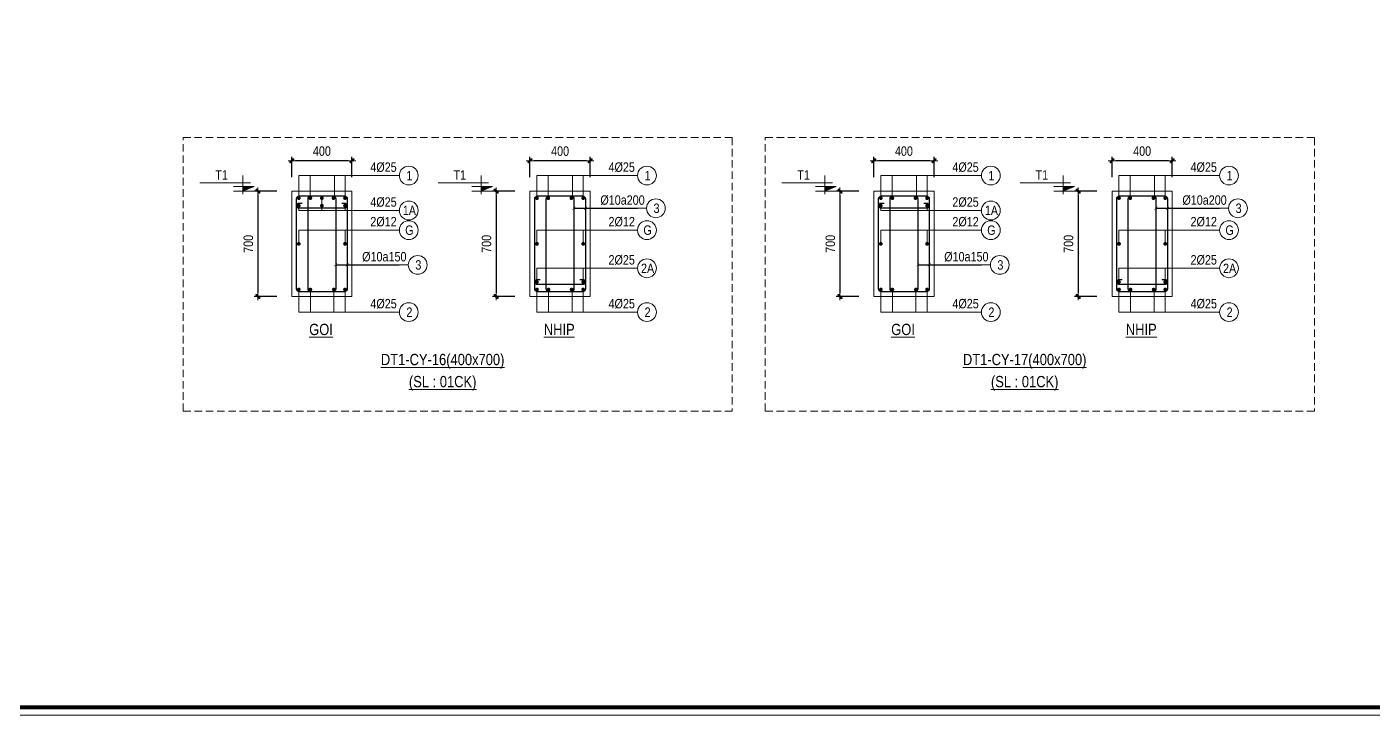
# Model space of a CAD drawing. Header units: millimetres. Extents: x 397144 to 8960116, y 345581 to 674207.
# Drawn here: x 5063757 to 5072705, y 602485 to 607059 of the extents above; entities that cross this region are included whole.
import ezdxf
from ezdxf.enums import TextEntityAlignment as Align

# ---------------------------------------------------------------- set-up
doc = ezdxf.new("R2010")
doc.units = ezdxf.units.MM
doc.header["$PDSIZE"] = -10
doc.linetypes.add('HIDDEN', pattern=[0.375, 0.25, -0.125])
doc.layers.get('0').update_dxf_attribs({"linetype": 'CONTINUOUS'})
doc.layers.get('Defpoints').update_dxf_attribs({"color": 12, "linetype": 'CONTINUOUS'})
for name, color, linetype, lineweight in [('CDAI', 8, 'CONTINUOUS', 30), ('CTHEP', 2, 'CONTINUOUS', 50), ('DBAO', 3, 'CONTINUOUS', 20), ('DGIONG', 4, 'CONTINUOUS', 13), ('KTH', 150, 'CONTINUOUS', 5), ('Net khuat', 8, 'HIDDEN', 13), ('STICK', 1, 'CONTINUOUS', 9), ('TEXT', 7, 'CONTINUOUS', 15)]:
    doc.layers.add(name, color=color, linetype=linetype, lineweight=lineweight)
doc.layers.add('HATCH', color=7, linetype='CONTINUOUS', lineweight=5, true_color=0x2491ff)
doc.styles.add('Star-HelCon', font='VHELVCN_0.TTF')
doc.styles.add('TTP-HelCon', font='VHELVCN_0.TTF')
doc.styles.add('VNI-HELVE-CONDENSE', font='VHELVCN_0.TTF')
doc.dimstyles.new('kc-25', dxfattribs={"dimtxt": 62.5, "dimasz": 20, "dimexe": 20, "dimexo": 50, "dimgap": 25, "dimtad": 3, "dimdec": 0, "dimzin": 0, "dimdsep": 46, "dimtxsty": 'VNI-HELVE-CONDENSE', "dimblk": 'DIM', "dimcen": 2.5, "dimclrd": 256, "dimclre": 154, "dimclrt": 7, "dimaunit": 1, "dimadec": 0, "dimazin": 0, "dimtfac": 1, "dimtdec": 0, "dimtix": 1, "dimtmove": 0, "dimatfit": 3, "dimldrblk": 'DOT', "dimfxl": 1, "dimtolj": 1, "dimtzin": 0, "dimarcsym": 0})
doc.dimstyles.new('TTP-25', dxfattribs={"dimscale": 25, "dimtxt": 2.5, "dimasz": 1, "dimexe": 1, "dimexo": 1, "dimgap": 0.09, "dimtad": 0, "dimdec": 4, "dimrnd": 5, "dimzin": 9, "dimdsep": 46, "dimtxsty": 'TTP-HelCon', "dimblk": 'Stick1', "dimcen": 0.09, "dimdle": 1.5, "dimclrd": 256, "dimclre": 256, "dimclrt": 7, "dimadec": 0, "dimazin": 0, "dimtfac": 1, "dimtdec": 4, "dimtmove": 0, "dimatfit": 3, "dimldrblk": '_ArchTick1', "dimfxl": 1, "dimtvp": 1, "dimtolj": 1, "dimtzin": 0, "dimarcsym": 0})

# ---------------------------------------------------------------- blocks, each defined once
blk = doc.blocks.new('CHG_XX_Khung ten')
blk.add_lwpolyline([(15, 579), (826, 579), (826, 15), (15, 15)], close=True)
at = {"color": 4, "linetype": 'Continuous', "const_width": 1}
blk.add_lwpolyline([(17, 577), (824, 577), (824, 17), (17, 17)], close=True, dxfattribs=at)
blk = doc.blocks.new('Stick1')
at = {"layer": 'STICK'}
h = blk.add_hatch(color=256, dxfattribs=at)
edge = h.paths.add_edge_path()
edge.add_line((0.3, 0.5), (-0.5, -0.3))
edge.add_arc((-0.4, -0.4), 0.141, 135, 315)
edge.add_line((-0.3, -0.5), (0.5, 0.3))
edge.add_arc((0.4, 0.4), 0.141, 315, 495)
blk.add_line((1, 0), (-1, 0), dxfattribs=at)
blk.add_lwpolyline([(0.3, 0.5), (-0.5, -0.3, 1), (-0.3, -0.5), (0.5, 0.3, 1), (0.3, 0.5, 1)], format="xyb", dxfattribs=at)
blk = doc.blocks.new('*D8814')
at = {"layer": 'Defpoints', "color": 0, "ltscale": 500, "transparency": 16777216}
for p in [(5065517.7, 606169.4), (5065517.7, 606036.1), (5065917.7, 606036.1)]:
    blk.add_point(p, dxfattribs=at)
at = {"layer": 'KTH', "lineweight": -2, "ltscale": 500, "transparency": 16777216}
for p, q in [((5065517.7, 606061.1), (5065517.7, 606194.4)), ((5065892.7, 606169.4), (5065542.7, 606169.4)), ((5065917.7, 606061.1), (5065917.7, 606194.4))]:
    blk.add_line(p, q, dxfattribs=at)
at = {"layer": 'KTH', "lineweight": -2, "ltscale": 500, "transparency": 16777216, "xscale": 25, "yscale": 25, "zscale": 25, "rotation": 180}
blk.add_blockref('Stick1', (5065517.7, 606169.4), dxfattribs=at)
at = {"layer": 'KTH', "lineweight": -2, "ltscale": 500, "transparency": 16777216, "xscale": 25, "yscale": 25, "zscale": 25}
blk.add_blockref('Stick1', (5065917.7, 606169.4), dxfattribs=at)
at = {"layer": 'KTH', "color": 7, "ltscale": 500, "transparency": 16777216, "insert": (5065717.7, 606233.2), "char_height": 62.5, "attachment_point": 5, "style": 'TTP-HelCon'}
blk.add_mtext('\\A1;400', dxfattribs=at)
blk = doc.blocks.new('_ArchTick1')
at = {"color": 0, "const_width": 3.81}
blk.add_lwpolyline([(-12.7, -12.7), (12.7, 12.7)], dxfattribs=at)
blk = doc.blocks.new('*D8815')
at = {"layer": 'Defpoints', "color": 0, "ltscale": 500, "transparency": 16777216}
for p in [(5065442.5, 605967.1), (5065292.7, 605267.1), (5065442.5, 605267.1)]:
    blk.add_point(p, dxfattribs=at)
at = {"layer": 'KTH', "lineweight": -2, "ltscale": 500, "transparency": 16777216}
for p, q in [((5065417.5, 605967.1), (5065267.7, 605967.1)), ((5065292.7, 605942.1), (5065292.7, 605292.1)), ((5065417.5, 605267.1), (5065267.7, 605267.1))]:
    blk.add_line(p, q, dxfattribs=at)
at = {"layer": 'KTH', "lineweight": -2, "ltscale": 500, "transparency": 16777216, "xscale": 25, "yscale": 25, "zscale": 25}
for p, rotation in [((5065292.7, 605967.1), 90), ((5065292.7, 605267.1), 270)]:
    blk.add_blockref('Stick1', p, dxfattribs=dict(at, rotation=rotation))
at = {"layer": 'KTH', "color": 7, "ltscale": 500, "transparency": 16777216, "insert": (5065228.9, 605617.1), "char_height": 62.5, "attachment_point": 5, "rotation": 90, "style": 'TTP-HelCon'}
blk.add_mtext('\\A1;700', dxfattribs=at)
blk = doc.blocks.new('CODE')
at = {"layer": 'DBAO'}
for p, q in [((-62.5, -20), (-62.5, 105)), ((-62.5, 0), (-137.5, 30)), ((-137.5, 30), (0, 30)), ((-137.5, 0), (0, 0)), ((-112.5, 55), (223.6, 55))]:
    blk.add_line(p, q, dxfattribs=at)
at = {"layer": 'HATCH', "color": 1}
blk.add_solid([(-62.5, 0), (-137.5, 30), (-62.5, 30)], dxfattribs=at)
blk = doc.blocks.new('DIM')
h = blk.add_hatch(color=1)
h.paths.add_polyline_path([(0.49, 0.29, 1), (0.29, 0.49), (-0.19, 0), (0.19, 0)])
h.paths.add_polyline_path([(0.19, 0), (-0.19, 0), (-0.49, -0.29, 1), (-0.29, -0.49)])
at = {"color": 9}
for p, q in [((-0.19, 0), (-1.5, 0)), ((0.19, 0), (1.5, 0))]:
    blk.add_line(p, q, dxfattribs=at)
at = {"color": 1}
for p, q in [((-0.49, -0.29), (0.29, 0.49)), ((-0.29, -0.49), (0.49, 0.29)), ((-0.19, 0), (0.19, 0))]:
    blk.add_line(p, q, dxfattribs=at)
blk.add_arc((-0.39, -0.39), 0.138, 135, 315, dxfattribs=at)
blk = doc.blocks.new('*D8816')
at = {"layer": 'Defpoints', "color": 0, "ltscale": 500, "transparency": 16777216}
for p in [(5067101, 606169.4), (5067101, 606036.1), (5067501, 606036.1)]:
    blk.add_point(p, dxfattribs=at)
at = {"layer": 'KTH', "lineweight": -2, "ltscale": 500, "transparency": 16777216}
for p, q in [((5067101, 606061.1), (5067101, 606194.4)), ((5067476, 606169.4), (5067126, 606169.4)), ((5067501, 606061.1), (5067501, 606194.4))]:
    blk.add_line(p, q, dxfattribs=at)
at = {"layer": 'KTH', "lineweight": -2, "ltscale": 500, "transparency": 16777216, "xscale": 25, "yscale": 25, "zscale": 25, "rotation": 180}
blk.add_blockref('Stick1', (5067101, 606169.4), dxfattribs=at)
at = {"layer": 'KTH', "lineweight": -2, "ltscale": 500, "transparency": 16777216, "xscale": 25, "yscale": 25, "zscale": 25}
blk.add_blockref('Stick1', (5067501, 606169.4), dxfattribs=at)
at = {"layer": 'KTH', "color": 7, "ltscale": 500, "transparency": 16777216, "insert": (5067301, 606233.2), "char_height": 62.5, "attachment_point": 5, "style": 'TTP-HelCon'}
blk.add_mtext('\\A1;400', dxfattribs=at)
blk = doc.blocks.new('*D8817')
at = {"layer": 'Defpoints', "color": 0, "ltscale": 500, "transparency": 16777216}
for p in [(5067025.9, 605967.1), (5066876, 605267.1), (5067025.9, 605267.1)]:
    blk.add_point(p, dxfattribs=at)
at = {"layer": 'KTH', "lineweight": -2, "ltscale": 500, "transparency": 16777216}
for p, q in [((5067000.9, 605967.1), (5066851, 605967.1)), ((5066876, 605942.1), (5066876, 605292.1)), ((5067000.9, 605267.1), (5066851, 605267.1))]:
    blk.add_line(p, q, dxfattribs=at)
at = {"layer": 'KTH', "lineweight": -2, "ltscale": 500, "transparency": 16777216, "xscale": 25, "yscale": 25, "zscale": 25}
for p, rotation in [((5066876, 605967.1), 90), ((5066876, 605267.1), 270)]:
    blk.add_blockref('Stick1', p, dxfattribs=dict(at, rotation=rotation))
at = {"layer": 'KTH', "color": 7, "ltscale": 500, "transparency": 16777216, "insert": (5066812.2, 605617.1), "char_height": 62.5, "attachment_point": 5, "rotation": 90, "style": 'TTP-HelCon'}
blk.add_mtext('\\A1;700', dxfattribs=at)
blk = doc.blocks.new('*D8818')
at = {"layer": 'Defpoints', "color": 0, "ltscale": 500, "transparency": 16777216}
for p in [(5069386.6, 606169.4), (5069386.6, 606036.1), (5069786.6, 606036.1)]:
    blk.add_point(p, dxfattribs=at)
at = {"layer": 'KTH', "lineweight": -2, "ltscale": 500, "transparency": 16777216}
for p, q in [((5069386.6, 606061.1), (5069386.6, 606194.4)), ((5069761.6, 606169.4), (5069411.6, 606169.4)), ((5069786.6, 606061.1), (5069786.6, 606194.4))]:
    blk.add_line(p, q, dxfattribs=at)
at = {"layer": 'KTH', "lineweight": -2, "ltscale": 500, "transparency": 16777216, "xscale": 25, "yscale": 25, "zscale": 25, "rotation": 180}
blk.add_blockref('Stick1', (5069386.6, 606169.4), dxfattribs=at)
at = {"layer": 'KTH', "lineweight": -2, "ltscale": 500, "transparency": 16777216, "xscale": 25, "yscale": 25, "zscale": 25}
blk.add_blockref('Stick1', (5069786.6, 606169.4), dxfattribs=at)
at = {"layer": 'KTH', "color": 7, "ltscale": 500, "transparency": 16777216, "insert": (5069586.6, 606233.2), "char_height": 62.5, "attachment_point": 5, "style": 'TTP-HelCon'}
blk.add_mtext('\\A1;400', dxfattribs=at)
blk = doc.blocks.new('*D8819')
at = {"layer": 'Defpoints', "color": 0, "ltscale": 500, "transparency": 16777216}
for p in [(5069311.5, 605967.1), (5069161.6, 605267.1), (5069311.5, 605267.1)]:
    blk.add_point(p, dxfattribs=at)
at = {"layer": 'KTH', "lineweight": -2, "ltscale": 500, "transparency": 16777216}
for p, q in [((5069286.5, 605967.1), (5069136.6, 605967.1)), ((5069161.6, 605942.1), (5069161.6, 605292.1)), ((5069286.5, 605267.1), (5069136.6, 605267.1))]:
    blk.add_line(p, q, dxfattribs=at)
at = {"layer": 'KTH', "lineweight": -2, "ltscale": 500, "transparency": 16777216, "xscale": 25, "yscale": 25, "zscale": 25}
for p, rotation in [((5069161.6, 605967.1), 90), ((5069161.6, 605267.1), 270)]:
    blk.add_blockref('Stick1', p, dxfattribs=dict(at, rotation=rotation))
at = {"layer": 'KTH', "color": 7, "ltscale": 500, "transparency": 16777216, "insert": (5069097.8, 605617.1), "char_height": 62.5, "attachment_point": 5, "rotation": 90, "style": 'TTP-HelCon'}
blk.add_mtext('\\A1;700', dxfattribs=at)
blk = doc.blocks.new('*D8820')
at = {"layer": 'Defpoints', "color": 0, "ltscale": 500, "transparency": 16777216}
for p in [(5070970, 606169.4), (5070970, 606036.1), (5071370, 606036.1)]:
    blk.add_point(p, dxfattribs=at)
at = {"layer": 'KTH', "lineweight": -2, "ltscale": 500, "transparency": 16777216}
for p, q in [((5070970, 606061.1), (5070970, 606194.4)), ((5071345, 606169.4), (5070995, 606169.4)), ((5071370, 606061.1), (5071370, 606194.4))]:
    blk.add_line(p, q, dxfattribs=at)
at = {"layer": 'KTH', "lineweight": -2, "ltscale": 500, "transparency": 16777216, "xscale": 25, "yscale": 25, "zscale": 25, "rotation": 180}
blk.add_blockref('Stick1', (5070970, 606169.4), dxfattribs=at)
at = {"layer": 'KTH', "lineweight": -2, "ltscale": 500, "transparency": 16777216, "xscale": 25, "yscale": 25, "zscale": 25}
blk.add_blockref('Stick1', (5071370, 606169.4), dxfattribs=at)
at = {"layer": 'KTH', "color": 7, "ltscale": 500, "transparency": 16777216, "insert": (5071170, 606233.2), "char_height": 62.5, "attachment_point": 5, "style": 'TTP-HelCon'}
blk.add_mtext('\\A1;400', dxfattribs=at)
blk = doc.blocks.new('*D8821')
at = {"layer": 'Defpoints', "color": 0, "ltscale": 500, "transparency": 16777216}
for p in [(5070894.8, 605967.1), (5070745, 605267.1), (5070894.8, 605267.1)]:
    blk.add_point(p, dxfattribs=at)
at = {"layer": 'KTH', "lineweight": -2, "ltscale": 500, "transparency": 16777216}
for p, q in [((5070869.8, 605967.1), (5070720, 605967.1)), ((5070745, 605942.1), (5070745, 605292.1)), ((5070869.8, 605267.1), (5070720, 605267.1))]:
    blk.add_line(p, q, dxfattribs=at)
at = {"layer": 'KTH', "lineweight": -2, "ltscale": 500, "transparency": 16777216, "xscale": 25, "yscale": 25, "zscale": 25}
for p, rotation in [((5070745, 605967.1), 90), ((5070745, 605267.1), 270)]:
    blk.add_blockref('Stick1', p, dxfattribs=dict(at, rotation=rotation))
at = {"layer": 'KTH', "color": 7, "ltscale": 500, "transparency": 16777216, "insert": (5070681.1, 605617.1), "char_height": 62.5, "attachment_point": 5, "rotation": 90, "style": 'TTP-HelCon'}
blk.add_mtext('\\A1;700', dxfattribs=at)

msp = doc.modelspace()

# ---------------------------------------------------------------- block references
at = {"layer": 'KTH', "ltscale": 0.8, "xscale": 25.92478421702978, "yscale": 25.92478421702978, "zscale": 25.92478421702978}
msp.add_blockref('CHG_XX_Khung ten', (5062667.06085, 602096.26671), dxfattribs=at)

# ---------------------------------------------------------------- next in the draw order: linework, layer by layer
at = {"layer": 'CDAI'}
for points in [[(5065567.67564, 605935.86398), (5065867.67564, 605935.86398, -0.4142135624), (5065886.42564, 605917.11398), (5065886.42564, 605317.11398, -0.4142135624), (5065867.67564, 605298.36398), (5065567.67564, 605298.36398, -0.4142135624), (5065548.92564, 605317.11398), (5065548.92564, 605917.11398, -0.4142135624)], [(5065644.55064, 605935.86398), (5065790.80064, 605935.86398, -0.4142135624), (5065809.55064, 605917.11398), (5065809.55064, 605317.11398, -0.4142135624), (5065790.80064, 605298.36398), (5065644.55064, 605298.36398, -0.4142135624), (5065625.80064, 605317.11398), (5065625.80064, 605917.11398, -0.4142135624)], [(5067151.02505, 605935.86398), (5067451.02505, 605935.86398, -0.4142135624), (5067469.77505, 605917.11398), (5067469.77505, 605317.11398, -0.4142135624), (5067451.02505, 605298.36398), (5067151.02505, 605298.36398, -0.4142135624), (5067132.27505, 605317.11398), (5067132.27505, 605917.11398, -0.4142135624)], [(5067227.90005, 605935.86398), (5067374.15005, 605935.86398, -0.4142135624), (5067392.90005, 605917.11398), (5067392.90005, 605317.11398, -0.4142135624), (5067374.15005, 605298.36398), (5067227.90005, 605298.36398, -0.4142135624), (5067209.15005, 605317.11398), (5067209.15005, 605917.11398, -0.4142135624)], [(5069436.61044, 605935.86398), (5069736.61044, 605935.86398, -0.4142135624), (5069755.36044, 605917.11398), (5069755.36044, 605317.11398, -0.4142135624), (5069736.61044, 605298.36398), (5069436.61044, 605298.36398, -0.4142135624), (5069417.86044, 605317.11398), (5069417.86044, 605917.11398, -0.4142135624)], [(5069513.48544, 605935.86398), (5069659.73544, 605935.86398, -0.4142135624), (5069678.48544, 605917.11398), (5069678.48544, 605317.11398, -0.4142135624), (5069659.73544, 605298.36398), (5069513.48544, 605298.36398, -0.4142135624), (5069494.73544, 605317.11398), (5069494.73544, 605917.11398, -0.4142135624)], [(5071019.95985, 605935.86398), (5071319.95985, 605935.86398, -0.4142135624), (5071338.70985, 605917.11398), (5071338.70985, 605317.11398, -0.4142135624), (5071319.95985, 605298.36398), (5071019.95985, 605298.36398, -0.4142135624), (5071001.20985, 605317.11398), (5071001.20985, 605917.11398, -0.4142135624)], [(5071096.83485, 605935.86398), (5071243.08485, 605935.86398, -0.4142135624), (5071261.83485, 605917.11398), (5071261.83485, 605317.11398, -0.4142135624), (5071243.08485, 605298.36398), (5071096.83485, 605298.36398, -0.4142135624), (5071078.08485, 605317.11398), (5071078.08485, 605917.11398, -0.4142135624)]]:
    msp.add_lwpolyline(points, format="xyb", close=True, dxfattribs=at)
for points in [[(5065585.84563, 605885.86398), (5065563.92564, 605885.86398, 0.4142135624), (5065548.92564, 605870.86398), (5065548.92564, 605870.86398, 0.4142135624), (5065563.92564, 605855.86398), (5065871.42564, 605855.86398, 0.4142135624), (5065886.42564, 605870.86398), (5065886.42564, 605870.86398, 0.4142135624), (5065871.42564, 605885.86398), (5065849.50565, 605885.86398)], [(5069454.78044, 605885.86398), (5069432.86044, 605885.86398, 0.4142135624), (5069417.86044, 605870.86398), (5069417.86044, 605870.86398, 0.4142135624), (5069432.86044, 605855.86398), (5069740.36044, 605855.86398, 0.4142135624), (5069755.36044, 605870.86398), (5069755.36044, 605870.86398, 0.4142135624), (5069740.36044, 605885.86398), (5069718.44045, 605885.86398)], [(5067169.19504, 605378.36398), (5067147.27505, 605378.36398, 0.4142135624), (5067132.27505, 605363.36398), (5067132.27505, 605363.36398, 0.4142135624), (5067147.27505, 605348.36398), (5067454.77505, 605348.36398, 0.4142135624), (5067469.77505, 605363.36398), (5067469.77505, 605363.36398, 0.4142135624), (5067454.77505, 605378.36398), (5067432.85505, 605378.36398)], [(5071038.12984, 605378.36398), (5071016.20985, 605378.36398, 0.4142135624), (5071001.20985, 605363.36398), (5071001.20985, 605363.36398, 0.4142135624), (5071016.20985, 605348.36398), (5071323.70985, 605348.36398, 0.4142135624), (5071338.70985, 605363.36398), (5071338.70985, 605363.36398, 0.4142135624), (5071323.70985, 605378.36398), (5071301.78986, 605378.36398)]]:
    msp.add_lwpolyline(points, format="xyb", dxfattribs=at)
at = {"layer": 'CTHEP', "const_width": 12.5}
for points in [[(5065557.67564, 605920.86398, 1), (5065570.17564, 605920.86398, 1)], [(5065634.55064, 605920.86398, 1), (5065647.05064, 605920.86398, 1)], [(5065711.42564, 605920.86398, 1), (5065723.92564, 605920.86398, 1)], [(5065800.80064, 605920.86398, -1), (5065788.30064, 605920.86398, -1)], [(5065865.17564, 605920.86398, 1), (5065877.67564, 605920.86398, 1)], [(5067141.02505, 605920.86398, 1), (5067153.52505, 605920.86398, 1)], [(5067216.18477, 605920.86398, 1), (5067228.68477, 605920.86398, 1)], [(5067382.43477, 605920.86398, -1), (5067369.93477, 605920.86398, -1)], [(5067448.52505, 605920.86398, 1), (5067461.02505, 605920.86398, 1)], [(5069426.61044, 605920.86398, 1), (5069439.11044, 605920.86398, 1)], [(5069503.48544, 605920.86398, 1), (5069515.98544, 605920.86398, 1)], [(5069669.73544, 605920.86398, -1), (5069657.23544, 605920.86398, -1)], [(5069734.11044, 605920.86398, 1), (5069746.61044, 605920.86398, 1)], [(5071009.95985, 605920.86398, 1), (5071022.45985, 605920.86398, 1)], [(5071085.11958, 605920.86398, 1), (5071097.61958, 605920.86398, 1)], [(5071251.36958, 605920.86398, -1), (5071238.86958, 605920.86398, -1)], [(5071317.45985, 605920.86398, 1), (5071329.95985, 605920.86398, 1)], [(5065557.67564, 605870.86398, 1), (5065570.17564, 605870.86398, 1)], [(5065711.42564, 605870.86398, 1), (5065723.92564, 605870.86398, 1)], [(5065865.17564, 605870.86398, 1), (5065877.67564, 605870.86398, 1)], [(5069426.61044, 605870.86398, 1), (5069439.11044, 605870.86398, 1)], [(5069734.11044, 605870.86398, 1), (5069746.61044, 605870.86398, 1)], [(5065557.67564, 605617.11398, 1), (5065570.17564, 605617.11398, 1)], [(5065865.17564, 605617.11398, 1), (5065877.67564, 605617.11398, 1)], [(5067141.02505, 605617.11398, 1), (5067153.52505, 605617.11398, 1)], [(5067448.52505, 605617.11398, 1), (5067461.02505, 605617.11398, 1)], [(5069426.61044, 605617.11398, 1), (5069439.11044, 605617.11398, 1)], [(5069734.11044, 605617.11398, 1), (5069746.61044, 605617.11398, 1)], [(5071009.95985, 605617.11398, 1), (5071022.45985, 605617.11398, 1)], [(5071317.45985, 605617.11398, 1), (5071329.95985, 605617.11398, 1)], [(5067141.02505, 605363.36398, 1), (5067153.52505, 605363.36398, 1)], [(5067448.52505, 605363.36398, 1), (5067461.02505, 605363.36398, 1)], [(5071009.95985, 605363.36398, 1), (5071022.45985, 605363.36398, 1)], [(5071317.45985, 605363.36398, 1), (5071329.95985, 605363.36398, 1)], [(5065557.67564, 605313.36398, 1), (5065570.17564, 605313.36398, 1)], [(5065634.64646, 605313.36398, 1), (5065647.14646, 605313.36398, 1)], [(5065791.15816, 605313.36398, 1), (5065803.65816, 605313.36398, 1)], [(5065865.17564, 605313.36398, 1), (5065877.67564, 605313.36398, 1)], [(5067141.02505, 605313.36398, 1), (5067153.52505, 605313.36398, 1)], [(5067217.90005, 605313.36398, 1), (5067230.40005, 605313.36398, 1)], [(5067371.65005, 605313.36398, 1), (5067384.15005, 605313.36398, 1)], [(5067448.52505, 605313.36398, 1), (5067461.02505, 605313.36398, 1)], [(5069426.61044, 605313.36398, 1), (5069439.11044, 605313.36398, 1)], [(5069503.58127, 605313.36398, 1), (5069516.08127, 605313.36398, 1)], [(5069660.09297, 605313.36398, 1), (5069672.59297, 605313.36398, 1)], [(5069734.11044, 605313.36398, 1), (5069746.61044, 605313.36398, 1)], [(5071009.95985, 605313.36398, 1), (5071022.45985, 605313.36398, 1)], [(5071086.83485, 605313.36398, 1), (5071099.33485, 605313.36398, 1)], [(5071240.58485, 605313.36398, 1), (5071253.08485, 605313.36398, 1)], [(5071317.45985, 605313.36398, 1), (5071329.95985, 605313.36398, 1)]]:
    msp.add_lwpolyline(points, format="xyb", close=True, dxfattribs=at)
at = {"layer": 'DBAO', "flags": 128}
for points in [[(5065917.67564, 605967.11398), (5065917.67564, 605267.11398), (5065517.67564, 605267.11398), (5065517.67564, 605967.11398)], [(5065517.67564, 605967.11398), (5065917.67564, 605967.11398)], [(5067501.02505, 605967.11398), (5067501.02505, 605267.11398), (5067101.02505, 605267.11398), (5067101.02505, 605967.11398)], [(5067101.02505, 605967.11398), (5067501.02505, 605967.11398)], [(5069786.61044, 605967.11398), (5069786.61044, 605267.11398), (5069386.61044, 605267.11398), (5069386.61044, 605967.11398)], [(5069386.61044, 605967.11398), (5069786.61044, 605967.11398)], [(5071369.95985, 605967.11398), (5071369.95985, 605267.11398), (5070969.95985, 605267.11398), (5070969.95985, 605967.11398)], [(5070969.95985, 605967.11398), (5071369.95985, 605967.11398)]]:
    msp.add_lwpolyline(points, dxfattribs=at)
at = {"layer": 'DGIONG'}
for p, q in [((5065563.92564, 605920.86398), (5065563.92564, 606070.86398)), ((5065563.92564, 606070.86398), (5066232.67564, 606070.86398)), ((5065640.03491, 605920.86398), (5065640.03491, 606070.86398)), ((5065800.85826, 605920.86398), (5065800.85826, 606070.86398)), ((5065871.42564, 605920.86398), (5065871.42564, 606070.86398)), ((5067147.27505, 605920.86398), (5067147.27505, 606070.86398)), ((5067147.27505, 606070.86398), (5067816.02505, 606070.86398)), ((5067221.66904, 605920.86398), (5067221.66904, 606070.86398)), ((5067382.49239, 605920.86398), (5067382.49239, 606070.86398)), ((5067454.77505, 605920.86398), (5067454.77505, 606070.86398)), ((5069432.86044, 605920.86398), (5069432.86044, 606070.86398)), ((5069432.86044, 606070.86398), (5070101.61044, 606070.86398)), ((5069508.96971, 605920.86398), (5069508.96971, 606070.86398)), ((5069669.79306, 605920.86398), (5069669.79306, 606070.86398)), ((5069740.36044, 605920.86398), (5069740.36044, 606070.86398)), ((5071016.20985, 605920.86398), (5071016.20985, 606070.86398)), ((5071016.20985, 606070.86398), (5071684.95985, 606070.86398)), ((5071090.60384, 605920.86398), (5071090.60384, 606070.86398)), ((5071251.4272, 605920.86398), (5071251.4272, 606070.86398)), ((5071323.70985, 605920.86398), (5071323.70985, 606070.86398)), ((5065718.15388, 605927.09566), (5065717.67564, 605838.94095)), ((5065563.92564, 605838.94095), (5065563.92564, 605870.86398)), ((5065563.92564, 605838.94095), (5066232.67564, 605838.94095)), ((5065871.42564, 605838.94095), (5065871.42564, 605870.86398)), ((5067469.77505, 605853.5044), (5067875.52505, 605853.5044)), ((5069432.86044, 605838.94095), (5069432.86044, 605870.86398)), ((5069432.86044, 605838.94095), (5070101.61044, 605838.94095)), ((5069740.36044, 605838.94095), (5069740.36044, 605870.86398)), ((5071338.70985, 605853.5044), (5071744.45985, 605853.5044)), ((5065563.92564, 605617.11398), (5065563.92564, 605708.27163)), ((5065563.92564, 605708.27163), (5066232.67564, 605708.27163)), ((5065871.42564, 605617.11398), (5065871.42564, 605708.27163)), ((5067147.27505, 605617.11398), (5067147.27505, 605708.27163)), ((5067147.27505, 605708.27163), (5067816.02505, 605708.27163)), ((5067454.77505, 605617.11398), (5067454.77505, 605708.27163)), ((5069432.86044, 605617.11398), (5069432.86044, 605708.27163)), ((5069432.86044, 605708.27163), (5070101.61044, 605708.27163)), ((5069740.36044, 605617.11398), (5069740.36044, 605708.27163)), ((5071016.20985, 605617.11398), (5071016.20985, 605708.27163)), ((5071016.20985, 605708.27163), (5071684.95985, 605708.27163)), ((5071323.70985, 605617.11398), (5071323.70985, 605708.27163)), ((5065886.42564, 605476.97226), (5066292.17564, 605476.97226)), ((5067147.27505, 605454.50095), (5067816.02505, 605454.50095)), ((5067147.27505, 605363.36398), (5067147.27505, 605454.50095)), ((5067454.77505, 605363.36398), (5067454.77505, 605454.50095)), ((5069755.36044, 605476.97226), (5070161.11044, 605476.97226)), ((5071016.20985, 605454.50095), (5071684.95985, 605454.50095)), ((5071016.20985, 605363.36398), (5071016.20985, 605454.50095)), ((5071323.70985, 605363.36398), (5071323.70985, 605454.50095)), ((5065563.92564, 605163.36398), (5065563.92564, 605313.36398)), ((5065640.89646, 605163.36398), (5065640.89646, 605313.36398)), ((5065797.40816, 605163.36398), (5065797.40816, 605313.36398)), ((5065871.42564, 605163.36398), (5065871.42564, 605313.36398)), ((5067147.27505, 605163.36398), (5067147.27505, 605313.36398)), ((5067224.24587, 605163.36398), (5067224.24587, 605313.36398)), ((5067380.75757, 605163.36398), (5067380.75757, 605313.36398)), ((5067454.77505, 605163.36398), (5067454.77505, 605313.36398)), ((5069432.86044, 605163.36398), (5069432.86044, 605313.36398)), ((5069509.83127, 605163.36398), (5069509.83127, 605313.36398)), ((5069666.34297, 605163.36398), (5069666.34297, 605313.36398)), ((5069740.36044, 605163.36398), (5069740.36044, 605313.36398)), ((5071016.20985, 605163.36398), (5071016.20985, 605313.36398)), ((5071093.18067, 605163.36398), (5071093.18067, 605313.36398)), ((5071249.69237, 605163.36398), (5071249.69237, 605313.36398)), ((5071323.70985, 605163.36398), (5071323.70985, 605313.36398)), ((5065563.92564, 605163.36398), (5066232.67564, 605163.36398)), ((5067147.27505, 605163.36398), (5067816.02505, 605163.36398)), ((5069432.86044, 605163.36398), (5070101.61044, 605163.36398)), ((5071016.20985, 605163.36398), (5071684.95985, 605163.36398))]:
    msp.add_line(p, q, dxfattribs=at)
for centre in [(5066295.17564, 606070.86398), (5067878.52505, 606070.86398), (5070164.11044, 606070.86398), (5071747.45985, 606070.86398), (5066295.17564, 605838.94095), (5067938.02505, 605853.5044), (5070164.11044, 605838.94095), (5071806.95985, 605853.5044), (5066295.17564, 605708.27163), (5067878.52505, 605708.27163), (5070164.11044, 605708.27163), (5071747.45985, 605708.27163), (5066354.67564, 605476.97226), (5070223.61044, 605476.97226), (5067878.52505, 605454.50095), (5071747.45985, 605454.50095), (5066295.17564, 605163.36398), (5067878.52505, 605163.36398), (5070164.11044, 605163.36398), (5071747.45985, 605163.36398)]:
    msp.add_circle(centre, 62.5, dxfattribs=at)
at = {"layer": 'Net khuat', "ltscale": 200}
for points in [[(5064795.6564, 606323.54496), (5068445.83698, 606323.54496), (5068445.83698, 604505.25281), (5064795.6564, 604505.25281)], [(5068664.5912, 606323.54496), (5072314.77178, 606323.54496), (5072314.77178, 604505.25281), (5068664.5912, 604505.25281)]]:
    msp.add_lwpolyline(points, close=True, dxfattribs=at)

# ---------------------------------------------------------------- next in the draw order: block references
at = {"layer": 'KTH', "linetype": 'Continuous', "xscale": -1}
for p in [(5065130.18909, 605967.11398), (5066713.53849, 605967.11398), (5068999.12389, 605967.11398), (5070582.4733, 605967.11398)]:
    msp.add_blockref('CODE', p, dxfattribs=at)

# ---------------------------------------------------------------- next in the draw order: texts
at = {"layer": 'TEXT', "style": 'TTP-HelCon'}
for s, height, p in [('4Þ25', 62.5, (5066127.17564, 606095.86398)), ('4Þ25', 62.5, (5067710.52505, 606095.86398)), ('4Þ25', 62.5, (5069996.11044, 606095.86398)), ('4Þ25', 62.5, (5071579.45985, 606095.86398)), ('4Þ25', 62.5, (5066127.17564, 605863.94095)), ('Þ10a200', 62.5, (5067716.02505, 605877.0044)), ('2Þ25', 62.5, (5069996.11044, 605863.94095)), ('Þ10a200', 62.5, (5071584.95985, 605877.0044)), ('2Þ12', 62.5, (5066127.17564, 605733.27163)), ('2Þ12', 62.5, (5067710.52505, 605733.27163)), ('2Þ12', 62.5, (5069996.11044, 605733.27163)), ('2Þ12', 62.5, (5071579.45985, 605733.27163)), ('Þ10a150', 62.5, (5066132.67564, 605500.47226)), ('2Þ25', 62.5, (5067710.52505, 605479.50095)), ('Þ10a150', 62.5, (5070001.61044, 605500.47226)), ('2Þ25', 62.5, (5071579.45985, 605479.50095)), ('4Þ25', 62.5, (5066127.44098, 605188.36398)), ('4Þ25', 62.5, (5067710.79039, 605188.36398)), ('4Þ25', 62.5, (5069996.37579, 605188.36398)), ('4Þ25', 62.5, (5071579.72519, 605188.36398)), ('%%UGOI', 75, (5065711.9493, 605010.81152)), ('%%UNHIP', 75, (5067295.2987, 605010.81152)), ('%%UGOI', 75, (5069580.8841, 605010.81152)), ('%%UNHIP', 75, (5071164.23351, 605010.81152)), ('%%UDT1-CY-16(400x700)', 75, (5066520.42362, 604810.84113)), ('%%UDT1-CY-17(400x700)', 75, (5070389.35842, 604810.84113)), ('%%U(SL : 01CK)', 75, (5066520.42362, 604663.94653)), ('%%U(SL : 01CK)', 75, (5070389.35842, 604663.94653))]:
    msp.add_text(s, height=height, dxfattribs=at).set_placement(p, align=Align.CENTER)
for p in [(5065172.45575, 606044.10898), (5066755.80516, 606044.10898), (5069041.39056, 606044.10898), (5070624.73996, 606044.10898)]:
    msp.add_text('T1    ', height=62.5, dxfattribs=at).set_placement(p, align=Align.RIGHT)
at = {"layer": 'TEXT', "style": 'Star-HelCon'}
for s, p in [('1', (5066299.34231, 606070.86398)), ('1', (5067882.69171, 606070.86398)), ('1', (5070168.27711, 606070.86398)), ('1', (5071751.62652, 606070.86398)), ('3', (5067942.19171, 605853.5044)), ('3', (5071811.12652, 605853.5044)), ('1A', (5066299.34231, 605838.94095)), ('1A', (5070168.27711, 605838.94095)), ('G', (5066299.34231, 605708.27163)), ('G', (5067882.69171, 605708.27163)), ('G', (5070168.27711, 605708.27163)), ('G', (5071751.62652, 605708.27163)), ('3', (5066358.84231, 605476.97226)), ('2A', (5067882.69171, 605454.50095)), ('3', (5070227.77711, 605476.97226)), ('2A', (5071751.62652, 605454.50095)), ('2', (5066299.34231, 605163.36398)), ('2', (5067882.69171, 605163.36398)), ('2', (5070168.27711, 605163.36398)), ('2', (5071751.62652, 605163.36398))]:
    msp.add_text(s, height=62.5, dxfattribs=at).set_placement(p, align=Align.MIDDLE)

# ---------------------------------------------------------------- next in the draw order: dimensions: what is measured, and where the dimension line sits
at = {"layer": 'KTH', "ltscale": 500}
for base, p1, p2, picture, middle in [((5065517.67564, 606169.36398), (5065917.67564, 606036.12593), (5065517.67564, 606036.12593), '*D8814', (5065717.67564, 606233.19732)), ((5067101.02505, 606169.36398), (5067501.02505, 606036.12593), (5067101.02505, 606036.12593), '*D8816', (5067301.02505, 606233.19732)), ((5069386.61044, 606169.36398), (5069786.61044, 606036.12593), (5069386.61044, 606036.12593), '*D8818', (5069586.61044, 606233.19732)), ((5070969.95985, 606169.36398), (5071369.95985, 606036.12593), (5070969.95985, 606036.12593), '*D8820', (5071169.95985, 606233.19732))]:
    dim = msp.add_linear_dim(base=base, p1=p1, p2=p2, dimstyle='TTP-25', override={"dimtxsty": 'TTP-HelCon'}, dxfattribs=at)
    dim.commit()
    dim.dimension.update_dxf_attribs({"geometry": picture, "text_midpoint": middle})
for base, p1, p2, picture, middle in [((5065292.68909, 605267.11398), (5065442.5219, 605967.11398), (5065442.5219, 605267.11398), '*D8815', (5065228.85575, 605617.11398)), ((5066876.03849, 605267.11398), (5067025.8713, 605967.11398), (5067025.8713, 605267.11398), '*D8817', (5066812.20516, 605617.11398)), ((5069161.62389, 605267.11398), (5069311.4567, 605967.11398), (5069311.4567, 605267.11398), '*D8819', (5069097.79056, 605617.11398)), ((5070744.9733, 605267.11398), (5070894.80611, 605967.11398), (5070894.80611, 605267.11398), '*D8821', (5070681.13996, 605617.11398))]:
    dim = msp.add_linear_dim(base=base, p1=p1, p2=p2, angle=90, dimstyle='TTP-25', override={"dimtxsty": 'TTP-HelCon'}, dxfattribs=at)
    dim.commit()
    dim.dimension.update_dxf_attribs({"geometry": picture, "text_midpoint": middle})

# ---------------------------------------------------------------- next in the draw order: leaders
at = {"layer": 'DGIONG'}
for points in [[(5067392.90005, 605853.5044), (5067631.9555, 605853.5044)], [(5067469.77505, 605853.5044), (5067815.7055, 605853.5044)], [(5071261.83485, 605853.5044), (5071500.8903, 605853.5044)], [(5071338.70985, 605853.5044), (5071684.6403, 605853.5044)], [(5065809.55064, 605476.97226), (5066048.60609, 605476.97226)], [(5065886.42564, 605476.97226), (5066232.35609, 605476.97226)], [(5069678.48544, 605476.97226), (5069917.54089, 605476.97226)], [(5069755.36044, 605476.97226), (5070101.29089, 605476.97226)]]:
    msp.add_leader(points, dimstyle='kc-25', override={"dimtad": 0, "dimldrblk": 'ArchTick', "dimfxl": 100, "dimarcsym": 1}, dxfattribs=at)

doc.saveas('drawing.dxf')
